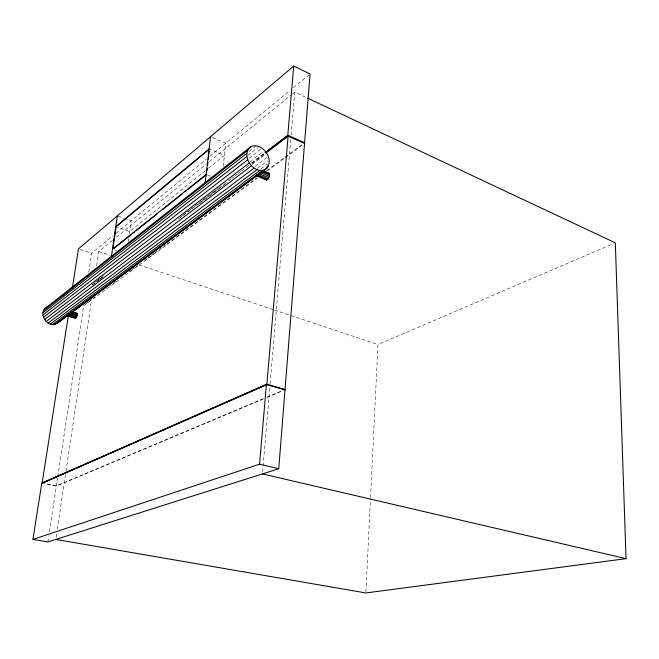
<?xml version="1.0" encoding="UTF-8"?>
<svg xmlns="http://www.w3.org/2000/svg" width="659" height="659" viewBox="0 0 659 659"><rect width="100%" height="100%" fill="white"/><g stroke="black" fill="none" stroke-linecap="round" stroke-linejoin="round"><path stroke-width="0.49" stroke-dasharray="3.29 2.47" d="M365.934 591.922L370.482 498.517M370.531 497.487L377.978 344.55L613.422 243.665M262.62 471.877L269.984 384.872M270.075 383.851L290.767 139.206M291.113 135.111L294.754 92.12L306.83 97.804M223.236 166.463L225.765 143.176L211.391 137.121M128.266 241.713L128.834 237.644M129.362 233.846L131.182 220.806L126.561 219.159M56.097 537.398L56.707 533.329M57.317 529.259L65.826 472.281M65.974 471.267L91.502 300.323M96.667 265.734L98.792 251.491L113.134 239.827M47.86 541.953L48.782 535.866M49.4 531.813L57.605 477.709M57.761 476.696L83.693 305.817L257.405 178.136M88.792 272.225L91.675 253.221L113.01 235.716M116.165 233.121L206.687 158.835M209.867 156.224L290.191 90.308M293.37 87.696L310.076 73.989M116.322 237.232L206.333 164.033M209.521 161.439L291.566 94.715M292.357 94.064L294.754 92.12M205.336 170.689L129.683 231.548L115.753 226.671M208.524 168.127L224.447 155.318L209.092 148.959M248.995 151.438L255.461 146.38M247.85 155.425L258.394 147.229M249.036 158.259L261.228 148.843M249.934 161.743L262.982 151.751M94.665 282.554L97.104 280.693M97.911 280.075L100.349 278.213M101.165 277.596L103.603 275.734M180.401 217.149L182.856 215.279M183.672 214.661L186.126 212.791M186.942 212.165L189.397 210.295M190.212 209.669L201.654 200.946M203.293 199.693L218.73 187.922M251.227 163.127L264.234 153.209M91.856 285.034L95.95 281.92M96.766 281.294L99.221 279.424M100.036 278.798L102.491 276.928M178.564 218.953L213.738 192.14M214.562 191.522L227.652 181.546M228.467 180.92L230.922 179.05M231.737 178.424L234.192 176.554M235.008 175.937L237.462 174.058M238.286 173.441L240.733 171.571M241.556 170.945L248.913 165.335M252.191 162.839L264.457 153.489M92.581 285.034L99.13 280.05M99.946 279.424L102.4 277.563M199.759 203.458L227.569 182.288M252.117 163.613L265.206 153.646M252.018 164.47L265.915 153.909M255.165 166.282L266.631 157.633M257.595 168.251L267.472 160.854M260.98 168.877L267.579 163.976M85.439 304.005L87.919 302.176M88.743 301.567L94.534 297.308M113.562 283.304L116.042 281.475M129.246 271.755L131.718 269.943M132.541 269.333L135.062 267.48M135.836 266.911L138.374 265.042M144.889 260.247L147.361 258.427M148.184 257.817L150.656 256.005M151.479 255.395L154.091 253.476M154.766 252.974L163.004 246.911M163.827 246.309L166.299 244.489M167.122 243.888L256.862 177.831M266.574 170.681L302.975 143.893M267.332 170.838L284.704 158.069M285.536 157.46L302.901 144.692M263.303 398.596L56.369 485.848L44.985 483.558M267.084 397.006L282.2 390.63M263.172 399.099L56.32 486.185L43.692 483.648M266.969 397.501L283.098 390.705M80.357 249.481L91.675 253.221M98.792 251.491L110.506 255.395M138.818 264.827L273.526 309.73M274.506 310.059L377.978 344.55M114.378 249.802L116.486 250.511M118.241 216.193L125.638 218.829M207.478 174.973L210.74 176.274"/><path stroke-width="0.99" d="M44.796 308.742L250.947 146.57C262.925 141.52 275.94 161.298 265.223 169.52L57.168 323.281C46.74 329.64 36.023 310.257 48.601 306.542M66.567 315.702L75.752 318.182L76.979 315.933L77.161 313.396L72.012 311.658M285.001 389.906L266.393 384.568L41.748 483.253L32.95 539.408L47.86 541.953L278.741 468.763L310.076 73.989L293.733 66.048L78.479 248.855L72.333 288.074M32.95 539.408L259.564 464.191L266.393 384.568M265.042 152.591L287.794 135.235L293.733 66.048M205.138 183.54L210.493 136.743M207 170.516L207.231 168.473M207.577 165.417L207.931 162.361M208.277 159.305L208.631 156.241M208.862 154.206L209.208 151.15M111.478 256.252L117.318 215.864M112.969 248.303L116.075 226.787L209.447 149.107M68.281 316.015L42.085 483.327L266.821 384.691L288.181 135.408L266.096 152.245M265.684 179.059L266.59 180.031C268.921 178.976 270.223 175.558 269.234 173.218L262.784 170.549M265.223 169.52C253.196 174.874 239.942 154.684 250.947 146.57M115.753 226.671L209.092 148.959M57.168 323.281L267.216 167.872M112.508 249.168L206.176 174.454M113.628 248.641L131.248 234.596M132.846 233.319L134.452 232.042M136.051 230.765L156.875 214.167M162.485 209.702L164.083 208.425M165.689 207.148L182.502 193.746M184.907 191.827L186.513 190.55M188.112 189.273L206.531 174.594M62.366 295.734L63.981 294.466M65.603 293.197L67.226 291.921M86.659 276.673L88.273 275.396M111.758 256.969L113.381 255.692M43.552 310.562L247.512 150.491M42.876 312.72L246.828 153.325M42.81 315.06L246.911 156.488M43.362 317.424L247.768 159.758M44.499 319.64L249.333 162.921M266.022 153.028L288.115 136.215L304.557 143.473M46.138 321.559L251.499 165.738M48.165 323.05L254.11 168.029M50.438 324.014L256.994 169.635M52.802 324.385L259.934 170.442M266.928 166.776L268.575 165.557M55.101 324.129L262.743 170.401M42.135 482.981L266.862 384.213L285.034 389.436M307.761 98.24L615.317 242.85L626.05 558.659L365.885 592.952L55.793 539.433M262.447 473.928L626.05 558.659M259.564 464.191L278.741 468.763M66.946 315.595L75.752 318.182M70.348 312.893L77.21 314.92M69.137 313.618L76.979 315.933M67.803 314.31L76.625 316.905M67.375 315.109L76.189 317.696M72.268 311.946L77.161 313.396M70.414 312.004L77.268 314.03M268.65 172.987L269.234 173.218M255.89 175.648L266.59 180.031M258.674 173.589L268.814 177.765M257.043 174.388L268.106 178.935M256.269 175.195L267.323 179.726M261.31 171.637L269.605 175.063M260.124 172.609L269.342 176.406M262.2 170.895L269.564 173.943M287.794 135.235L304.623 142.673"/></g></svg>
